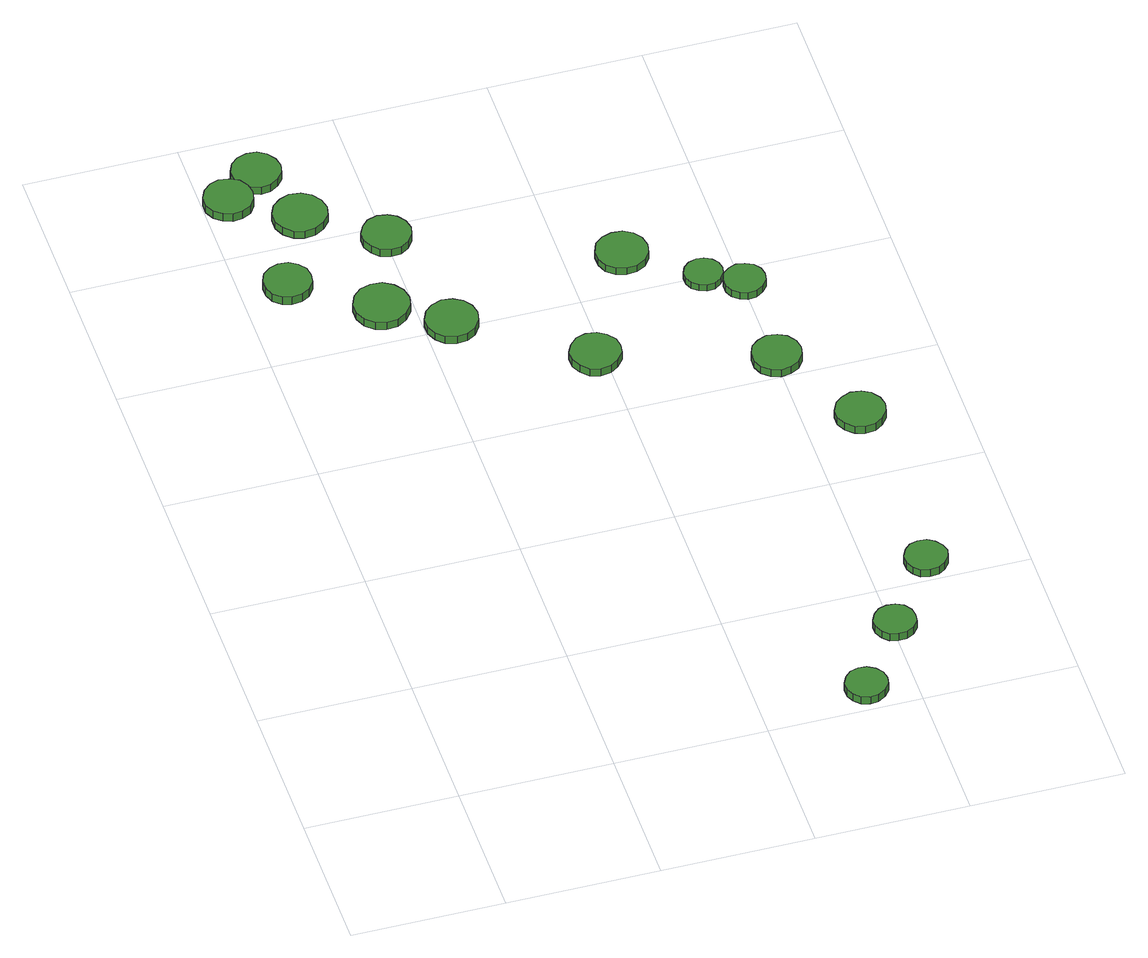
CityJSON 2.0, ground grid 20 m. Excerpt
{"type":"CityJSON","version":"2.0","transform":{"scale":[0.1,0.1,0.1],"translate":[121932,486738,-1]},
"CityObjects":{
"tree1":{"type":"SolitaryVegetationObject","attributes":{"function":"something"},"geometry":[{"type":"MultiSurface","lod":"1","boundaries":[[[0,1,2,3,4,5,6,7,8,9,10,11,12,13,14]],[[15,16,17,18,19,20,21,22,23,24,25,26,27,28,29]],[[0,29,28,1]],[[1,28,27,2]],[[2,27,26,3]],[[3,26,25,4]],[[4,25,24,5]],[[5,24,23,6]],[[6,23,22,7]],[[7,22,21,8]],[[8,21,20,9]],[[9,20,19,10]],[[10,19,18,11]],[[11,18,17,12]],[[12,17,16,13]],[[13,16,15,14]],[[14,15,29,0]]]}]},
"tree2":{"type":"SolitaryVegetationObject","attributes":{"function":"something"},"geometry":[{"type":"MultiSurface","lod":"1","boundaries":[[[30,31,32,33,34,35,36,37,38,39,40,41,42,43,44]],[[45,46,47,48,49,50,51,52,53,54,55,56,57,58,59]],[[30,59,58,31]],[[31,58,57,32]],[[32,57,56,33]],[[33,56,55,34]],[[34,55,54,35]],[[35,54,53,36]],[[36,53,52,37]],[[37,52,51,38]],[[38,51,50,39]],[[39,50,49,40]],[[40,49,48,41]],[[41,48,47,42]],[[42,47,46,43]],[[43,46,45,44]],[[44,45,59,30]]]}]},
"tree3":{"type":"SolitaryVegetationObject","attributes":{"function":"something"},"geometry":[{"type":"MultiSurface","lod":"1","boundaries":[[[60,61,62,63,64,65,66,67,68,69,70,71,72,73,74]],[[75,76,77,78,79,80,81,82,83,84,85,86,87,88,89]],[[60,89,88,61]],[[61,88,87,62]],[[62,87,86,63]],[[63,86,85,64]],[[64,85,84,65]],[[65,84,83,66]],[[66,83,82,67]],[[67,82,81,68]],[[68,81,80,69]],[[69,80,79,70]],[[70,79,78,71]],[[71,78,77,72]],[[72,77,76,73]],[[73,76,75,74]],[[74,75,89,60]]]}]},
"tree4":{"type":"SolitaryVegetationObject","attributes":{"function":"something"},"geometry":[{"type":"MultiSurface","lod":"1","boundaries":[[[90,91,92,93,94,95,96,97,98,99,100,101,102,103,104]],[[105,106,107,108,109,110,111,112,113,114,115,116,117,118,119]],[[90,119,118,91]],[[91,118,117,92]],[[92,117,116,93]],[[93,116,115,94]],[[94,115,114,95]],[[95,114,113,96]],[[96,113,112,97]],[[97,112,111,98]],[[98,111,110,99]],[[99,110,109,100]],[[100,109,108,101]],[[101,108,107,102]],[[102,107,106,103]],[[103,106,105,104]],[[104,105,119,90]]]}]},
"tree5":{"type":"SolitaryVegetationObject","attributes":{"function":"something"},"geometry":[{"type":"MultiSurface","lod":"1","boundaries":[[[120,121,122,123,124,125,126,127,128,129,130,131,132,133,134]],[[135,136,137,138,139,140,141,142,143,144,145,146,147,148,149]],[[120,149,148,121]],[[121,148,147,122]],[[122,147,146,123]],[[123,146,145,124]],[[124,145,144,125]],[[125,144,143,126]],[[126,143,142,127]],[[127,142,141,128]],[[128,141,140,129]],[[129,140,139,130]],[[130,139,138,131]],[[131,138,137,132]],[[132,137,136,133]],[[133,136,135,134]],[[134,135,149,120]]]}]},
"tree6":{"type":"SolitaryVegetationObject","attributes":{"function":"something"},"geometry":[{"type":"MultiSurface","lod":"1","boundaries":[[[150,151,152,153,154,155,156,157,158,159,160,161,162,163,164]],[[165,166,167,168,169,170,171,172,173,174,175,176,177,178,179]],[[150,179,178,151]],[[151,178,177,152]],[[152,177,176,153]],[[153,176,175,154]],[[154,175,174,155]],[[155,174,173,156]],[[156,173,172,157]],[[157,172,171,158]],[[158,171,170,159]],[[159,170,169,160]],[[160,169,168,161]],[[161,168,167,162]],[[162,167,166,163]],[[163,166,165,164]],[[164,165,179,150]]]}]},
"tree7":{"type":"SolitaryVegetationObject","attributes":{"function":"something"},"geometry":[{"type":"MultiSurface","lod":"1","boundaries":[[[180,181,182,183,184,185,186,187,188,189,190,191,192,193,194]],[[195,196,197,198,199,200,201,202,203,204,205,206,207,208,209]],[[180,209,208,181]],[[181,208,207,182]],[[182,207,206,183]],[[183,206,205,184]],[[184,205,204,185]],[[185,204,203,186]],[[186,203,202,187]],[[187,202,201,188]],[[188,201,200,189]],[[189,200,199,190]],[[190,199,198,191]],[[191,198,197,192]],[[192,197,196,193]],[[193,196,195,194]],[[194,195,209,180]]]}]},
"tree8":{"type":"SolitaryVegetationObject","attributes":{"function":"something"},"geometry":[{"type":"MultiSurface","lod":"1","boundaries":[[[210,211,212,213,214,215,216,217,218,219,220,221,222,223,224]],[[225,226,227,228,229,230,231,232,233,234,235,236,237,238,239]],[[210,239,238,211]],[[211,238,237,212]],[[212,237,236,213]],[[213,236,235,214]],[[214,235,234,215]],[[215,234,233,216]],[[216,233,232,217]],[[217,232,231,218]],[[218,231,230,219]],[[219,230,229,220]],[[220,229,228,221]],[[221,228,227,222]],[[222,227,226,223]],[[223,226,225,224]],[[224,225,239,210]]]}]},
"tree9":{"type":"SolitaryVegetationObject","attributes":{"function":"something"},"geometry":[{"type":"MultiSurface","lod":"1","boundaries":[[[240,241,242,243,244,245,246,247,248,249,250,251,252,253,254]],[[255,256,257,258,259,260,261,262,263,264,265,266,267,268,269]],[[240,269,268,241]],[[241,268,267,242]],[[242,267,266,243]],[[243,266,265,244]],[[244,265,264,245]],[[245,264,263,246]],[[246,263,262,247]],[[247,262,261,248]],[[248,261,260,249]],[[249,260,259,250]],[[250,259,258,251]],[[251,258,257,252]],[[252,257,256,253]],[[253,256,255,254]],[[254,255,269,240]]]}]},
"tree10":{"type":"SolitaryVegetationObject","attributes":{"function":"something"},"geometry":[{"type":"MultiSurface","lod":"1","boundaries":[[[270,271,272,273,274,275,276,277,278,279,280,281,282,283,284]],[[285,286,287,288,289,290,291,292,293,294,295,296,297,298,299]],[[270,299,298,271]],[[271,298,297,272]],[[272,297,296,273]],[[273,296,295,274]],[[274,295,294,275]],[[275,294,293,276]],[[276,293,292,277]],[[277,292,291,278]],[[278,291,290,279]],[[279,290,289,280]],[[280,289,288,281]],[[281,288,287,282]],[[282,287,286,283]],[[283,286,285,284]],[[284,285,299,270]]]}]},
"tree11":{"type":"SolitaryVegetationObject","attributes":{"function":"something"},"geometry":[{"type":"MultiSurface","lod":"1","boundaries":[[[300,301,302,303,304,305,306,307,308,309,310,311,312,313,314]],[[315,316,317,318,319,320,321,322,323,324,325,326,327,328,329]],[[300,329,328,301]],[[301,328,327,302]],[[302,327,326,303]],[[303,326,325,304]],[[304,325,324,305]],[[305,324,323,306]],[[306,323,322,307]],[[307,322,321,308]],[[308,321,320,309]],[[309,320,319,310]],[[310,319,318,311]],[[311,318,317,312]],[[312,317,316,313]],[[313,316,315,314]],[[314,315,329,300]]]}]},
"tree12":{"type":"SolitaryVegetationObject","attributes":{"function":"something"},"geometry":[{"type":"MultiSurface","lod":"1","boundaries":[[[330,331,332,333,334,335,336,337,338,339,340,341,342,343,344]],[[345,346,347,348,349,350,351,352,353,354,355,356,357,358,359]],[[330,359,358,331]],[[331,358,357,332]],[[332,357,356,333]],[[333,356,355,334]],[[334,355,354,335]],[[335,354,353,336]],[[336,353,352,337]],[[337,352,351,338]],[[338,351,350,339]],[[339,350,349,340]],[[340,349,348,341]],[[341,348,347,342]],[[342,347,346,343]],[[343,346,345,344]],[[344,345,359,330]]]}]},
"tree13":{"type":"SolitaryVegetationObject","attributes":{"function":"something"},"geometry":[{"type":"MultiSurface","lod":"1","boundaries":[[[360,361,362,363,364,365,366,367,368,369,370,371,372,373,374]],[[375,376,377,378,379,380,381,382,383,384,385,386,387,388,389]],[[360,389,388,361]],[[361,388,387,362]],[[362,387,386,363]],[[363,386,385,364]],[[364,385,384,365]],[[365,384,383,366]],[[366,383,382,367]],[[367,382,381,368]],[[368,381,380,369]],[[369,380,379,370]],[[370,379,378,371]],[[371,378,377,372]],[[372,377,376,373]],[[373,376,375,374]],[[374,375,389,360]]]}]},
"tree14":{"type":"SolitaryVegetationObject","attributes":{"function":"something"},"geometry":[{"type":"MultiSurface","lod":"1","boundaries":[[[390,391,392,393,394,395,396,397,398,399,400,401,402,403,404]],[[405,406,407,408,409,410,411,412,413,414,415,416,417,418,419]],[[390,419,418,391]],[[391,418,417,392]],[[392,417,416,393]],[[393,416,415,394]],[[394,415,414,395]],[[395,414,413,396]],[[396,413,412,397]],[[397,412,411,398]],[[398,411,410,399]],[[399,410,409,400]],[[400,409,408,401]],[[401,408,407,402]],[[402,407,406,403]],[[403,406,405,404]],[[404,405,419,390]]]}]},
"tree15":{"type":"SolitaryVegetationObject","attributes":{"function":"something"},"geometry":[{"type":"MultiSurface","lod":"1","boundaries":[[[420,421,422,423,424,425,426,427,428,429,430,431,432,433,434]],[[435,436,437,438,439,440,441,442,443,444,445,446,447,448,449]],[[420,449,448,421]],[[421,448,447,422]],[[422,447,446,423]],[[423,446,445,424]],[[424,445,444,425]],[[425,444,443,426]],[[426,443,442,427]],[[427,442,441,428]],[[428,441,440,429]],[[429,440,439,430]],[[430,439,438,431]],[[431,438,437,432]],[[432,437,436,433]],[[433,436,435,434]],[[434,435,449,420]]]}]},
"tree16":{"type":"SolitaryVegetationObject","attributes":{"function":"something"},"geometry":[{"type":"MultiSurface","lod":"1","boundaries":[[[450,451,452,453,454,455,456,457,458,459,460,461,462,463,464]],[[465,466,467,468,469,470,471,472,473,474,475,476,477,478,479]],[[450,479,478,451]],[[451,478,477,452]],[[452,477,476,453]],[[453,476,475,454]],[[454,475,474,455]],[[455,474,473,456]],[[456,473,472,457]],[[457,472,471,458]],[[458,471,470,459]],[[459,470,469,460]],[[460,469,468,461]],[[461,468,467,462]],[[462,467,466,463]],[[463,466,465,464]],[[464,465,479,450]]]}]}
},
"vertices":[
[91,930,20],[89,943,20],[81,953,20],[70,960,20],[57,961,20],[45,957,20],[35,949,20],[30,937,20],[30,924,20],[35,912,20],[45,903,20],[57,899,20],[70,901,20],[81,907,20],[89,918,20],[89,918,7],[81,907,7],[70,901,7],[57,899,7],[45,903,7],[35,912,7],[30,924,7],[30,937,7],[35,949,7],[45,957,7],[57,961,7],[70,960,7],[81,953,7],[89,943,7],[91,930,7],
[65,1094,20],[62,1107,20],[55,1118,20],[43,1124,20],[30,1126,20],[18,1122,20],[8,1113,20],[2,1101,20],[2,1087,20],[8,1075,20],[18,1067,20],[30,1062,20],[43,1064,20],[55,1070,20],[62,1081,20],[62,1081,7],[55,1070,7],[43,1064,7],[30,1062,7],[18,1067,7],[8,1075,7],[2,1087,7],[2,1101,7],[8,1113,7],[18,1122,7],[30,1126,7],[43,1124,7],[55,1118,7],[62,1107,7],[65,1094,7],
[196,858,19],[193,873,19],[184,885,19],[171,893,19],[156,894,19],[142,890,19],[131,880,19],[125,866,19],[125,851,19],[131,837,19],[142,827,19],[156,823,19],[171,824,19],[184,832,19],[193,844,19],[193,844,7],[184,832,7],[171,824,7],[156,823,7],[142,827,7],[131,837,7],[125,851,7],[125,866,7],[131,880,7],[142,890,7],[156,894,7],[171,893,7],[184,885,7],[193,873,7],[196,858,7],
[112,1130,19],[109,1143,19],[101,1154,19],[90,1161,19],[77,1162,19],[64,1158,19],[54,1149,19],[49,1137,19],[49,1124,19],[54,1112,19],[64,1103,19],[77,1099,19],[90,1100,19],[101,1107,19],[109,1117,19],[109,1117,7],[101,1107,7],[90,1100,7],[77,1099,7],[64,1103,7],[54,1112,7],[49,1124,7],[49,1137,7],[54,1149,7],[64,1158,7],[77,1162,7],[90,1161,7],[101,1154,7],[109,1143,7],[112,1130,7],
[145,1042,19],[142,1056,19],[133,1068,19],[121,1075,19],[106,1077,19],[93,1072,19],[82,1063,19],[76,1050,19],[76,1035,19],[82,1022,19],[93,1012,19],[106,1008,19],[121,1010,19],[133,1017,19],[142,1028,19],[142,1028,7],[133,1017,7],[121,1010,7],[106,1008,7],[93,1012,7],[82,1022,7],[76,1035,7],[76,1050,7],[82,1063,7],[93,1072,7],[106,1077,7],[121,1075,7],[133,1068,7],[142,1056,7],[145,1042,7],
[269,808,19],[266,822,19],[258,833,19],[246,840,19],[232,842,19],[218,837,19],[208,828,19],[202,815,19],[202,801,19],[208,788,19],[218,778,19],[232,774,19],[246,775,19],[258,782,19],[266,794,19],[266,794,7],[258,782,7],[246,775,7],[232,774,7],[218,778,7],[208,788,7],[202,801,7],[202,815,7],[208,828,7],[218,837,7],[232,842,7],[246,840,7],[258,833,7],[266,822,7],[269,808,7],
[234,977,19],[231,990,19],[223,1001,19],[212,1007,19],[199,1009,19],[186,1005,19],[177,996,19],[171,984,19],[171,971,19],[177,959,19],[186,950,19],[199,946,19],[212,947,19],[223,954,19],[231,964,19],[231,964,7],[223,954,7],[212,947,7],[199,946,7],[186,950,7],[177,959,7],[171,971,7],[171,984,7],[177,996,7],[186,1005,7],[199,1009,7],[212,1007,7],[223,1001,7],[231,990,7],[234,977,7],
[565,37,19],[563,48,19],[556,57,19],[546,63,19],[535,64,19],[524,61,19],[516,53,19],[511,43,19],[511,31,19],[516,21,19],[524,13,19],[535,10,19],[546,11,19],[556,17,19],[563,26,19],[563,26,7],[556,17,7],[546,11,7],[535,10,7],[524,13,7],[516,21,7],[511,31,7],[511,43,7],[516,53,7],[524,61,7],[535,64,7],[546,63,7],[556,57,7],[563,48,7],[565,37,7],
[421,700,19],[419,713,19],[410,724,19],[399,731,19],[385,733,19],[372,729,19],[362,719,19],[356,707,19],[356,693,19],[362,681,19],[372,671,19],[385,667,19],[399,669,19],[410,676,19],[419,687,19],[419,687,7],[410,676,7],[399,669,7],[385,667,7],[372,671,7],[362,681,7],[356,693,7],[356,707,7],[362,719,7],[372,729,7],[385,733,7],[399,731,7],[410,724,7],[419,713,7],[421,700,7],
[631,134,19],[629,145,19],[622,155,19],[612,160,19],[601,161,19],[590,158,19],[582,150,19],[577,140,19],[577,129,19],[582,119,19],[590,111,19],[601,108,19],[612,109,19],[622,114,19],[629,123,19],[629,123,7],[622,114,7],[612,109,7],[601,108,7],[590,111,7],[582,119,7],[577,129,7],[577,140,7],[582,150,7],[590,158,7],[601,161,7],[612,160,7],[622,155,7],[629,145,7],[631,134,7],
[505,863,19],[502,877,19],[494,888,19],[482,895,19],[468,896,19],[455,892,19],[444,883,19],[439,870,19],[439,856,19],[444,843,19],[455,834,19],[468,830,19],[482,831,19],[494,838,19],[502,849,19],[502,849,8],[494,838,8],[482,831,8],[468,830,8],[455,834,8],[444,843,8],[439,856,8],[439,870,8],[444,883,8],[455,892,8],[468,896,8],[482,895,8],[494,888,8],[502,877,8],[505,863,8],
[702,233,19],[699,244,19],[692,253,19],[683,259,19],[671,260,19],[660,257,19],[652,249,19],[647,239,19],[647,227,19],[652,217,19],[660,209,19],[671,206,19],[683,207,19],[692,213,19],[699,222,19],[699,222,7],[692,213,7],[683,207,7],[671,206,7],[660,209,7],[652,217,7],[647,227,7],[647,239,7],[652,249,7],[660,257,7],[671,260,7],[683,259,7],[692,253,7],[699,244,7],[702,233,7],
[634,633,19],[631,646,19],[623,657,19],[612,663,19],[598,665,19],[586,660,19],[576,652,19],[571,640,19],[571,626,19],[576,614,19],[586,605,19],[598,601,19],[612,603,19],[623,609,19],[631,620,19],[631,620,7],[623,609,7],[612,603,7],[598,601,7],[586,605,7],[576,614,7],[571,626,7],[571,640,7],[576,652,7],[586,660,7],[598,665,7],[612,663,7],[623,657,7],[631,646,7],[634,633,7],
[582,798,18],[580,808,18],[574,816,18],[565,821,18],[555,822,18],[545,819,18],[537,812,18],[533,803,18],[533,793,18],[537,783,18],[545,777,18],[555,773,18],[565,774,18],[574,780,18],[580,788,18],[580,788,8],[574,780,8],[565,774,8],[555,773,8],[545,777,8],[537,783,8],[533,793,8],[533,803,8],[537,812,8],[545,819,8],[555,822,8],[565,821,8],[574,816,8],[580,808,8],[582,798,8],
[704,506,19],[701,519,19],[693,530,19],[682,536,19],[668,538,19],[656,533,19],[646,525,19],[640,512,19],[640,499,19],[646,487,19],[656,478,19],[668,474,19],[682,475,19],[693,482,19],[701,493,19],[701,493,7],[693,482,7],[682,475,7],[668,474,7],[656,478,7],[646,487,7],[640,499,7],[640,512,7],[646,525,7],[656,533,7],[668,538,7],[682,536,7],[693,530,7],[701,519,7],[704,506,7],
[629,771,19],[627,782,19],[620,791,19],[610,796,19],[599,798,19],[589,794,19],[580,787,19],[576,776,19],[576,765,19],[580,755,19],[589,748,19],[599,744,19],[610,745,19],[620,751,19],[627,760,19],[627,760,8],[620,751,8],[610,745,8],[599,744,8],[589,748,8],[580,755,8],[576,765,8],[576,776,8],[580,787,8],[589,794,8],[599,798,8],[610,796,8],[620,791,8],[627,782,8],[629,771,8]
]}
